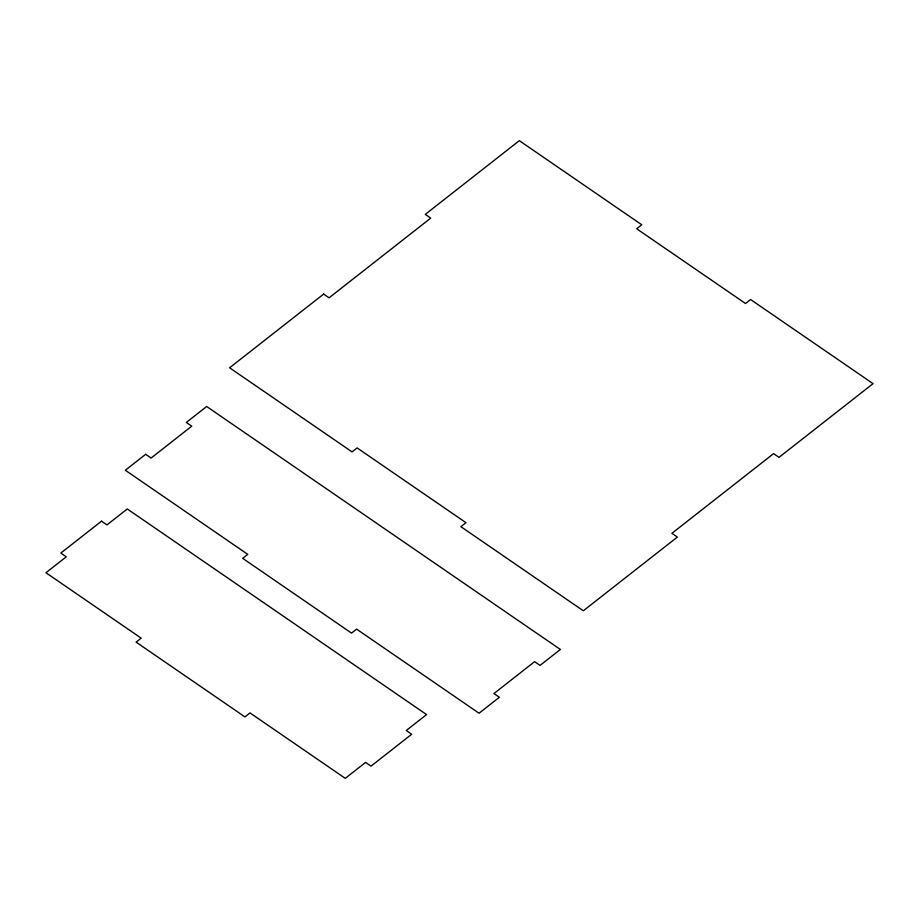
<?xml version="1.0" encoding="UTF-8"?>
<svg xmlns="http://www.w3.org/2000/svg" width="919" height="919" viewBox="0 0 919 919"><rect width="100%" height="100%" fill="white"/><g stroke="black" fill="none" stroke-linecap="round" stroke-linejoin="round"><path stroke-width="1.38" d="M323.637 294.069L229.601 367.784L352.046 451.895L357.123 447.921L465.967 522.681L460.878 526.667L583.324 610.779L677.36 537.064L671.915 533.319L773.58 453.63L779.013 457.363L873.05 383.648L750.605 299.537L745.527 303.523L636.683 228.762L641.772 224.776L519.327 140.664L425.29 214.38L430.735 218.113L329.082 297.813L323.637 294.069M145.661 454.308L125.329 470.252L247.774 554.364L242.685 558.338L351.529 633.111L356.606 629.124L479.052 713.236L499.385 697.291L493.94 693.558L534.605 661.68L540.039 665.413L560.372 649.48L206.66 406.497L186.327 422.43L191.761 426.163L151.107 458.041L145.661 454.308M101.504 521.176L60.838 553.054L66.283 556.799L45.95 572.732L141.181 638.154L136.104 642.14L244.936 716.9L250.014 712.914L345.257 778.336L365.578 762.402L371.023 766.136L411.689 734.258L406.244 730.525L426.577 714.58L127.281 508.977L106.949 524.921L101.504 521.176"/></g></svg>
